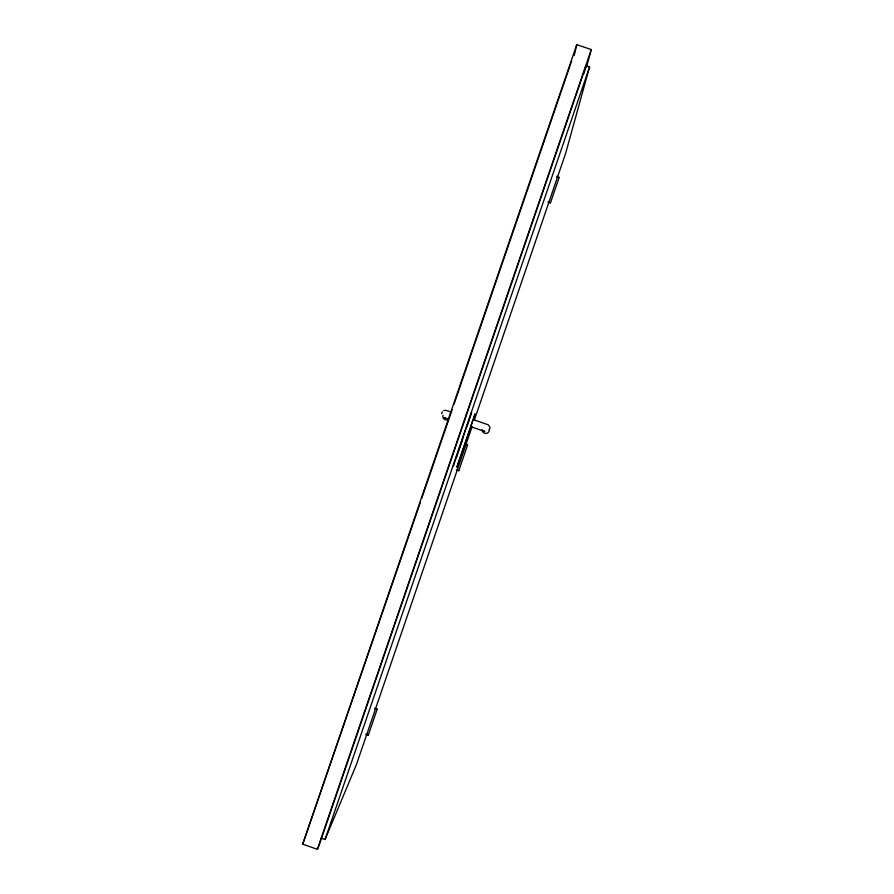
<?xml version="1.0" encoding="UTF-8"?>
<svg xmlns="http://www.w3.org/2000/svg" width="894" height="894" viewBox="0 0 894 894"><rect width="100%" height="100%" fill="white"/><g stroke="black" fill="none" stroke-linecap="round" stroke-linejoin="round"><path stroke-width="1.34" d="M441.647 413.676L442.262 411.821M489.934 428.092L489.286 429.936M484.012 431.109L484.894 431.511L470.713 426.673L473.149 419.565L488.28 424.829L489.878 427.131M574.216 55.54L576.753 44.7L591.28 49.55L586.576 66.972M583.916 73.744L586.062 65.731L319.035 845.467L317.392 849.3L302.72 844.159L576.753 44.7M585.704 65.608L589.582 66.905L565.589 153.5L474.334 420.113M470.881 415.028L471.518 412.592M470.501 416.179L469.853 418.079M473.384 419.286L475.072 413.81L456.868 467.249L471.16 425.801M420.437 502.182L302.72 844.159M421.8 498.215L452.14 409.698M453.951 404.412L571.679 60.926M317.392 849.3L591.28 49.55M321.136 838.136L325.058 839.5L589.582 66.905M456.476 457.169L462.723 438.932M467.182 425.902L469.406 419.387M472.077 426.706L356.427 764.594L325.058 839.5M365.825 734.667L368.339 735.024L377.179 709.188L375.033 707.981M458.801 470.691L456.465 469.875L458.801 470.691L467.562 445.111L465.238 444.251M548.056 202.513L550.492 202.793L559.163 177.47L557.007 176.152M471.082 425.734L470.769 426.583M453.593 465.394L453.325 466.031L471.496 412.592M559.163 177.47L556.716 177.235M443.737 410.581L445.681 410.29L450.554 411.855M377.179 709.188L374.687 708.786M445.301 417.889L444.307 417.654L448.173 418.973M467.562 445.111L465.26 444.396M548.313 201.53L550.492 202.793M366.216 733.773L368.339 735.024M448.073 419.632A3.632 3.621 0 0 1 442.999 415.263M489.32 429.142A3.632 3.632 0 0 1 485.945 433.434A3.632 3.632 0 0 1 482.123 429.533"/></g></svg>
